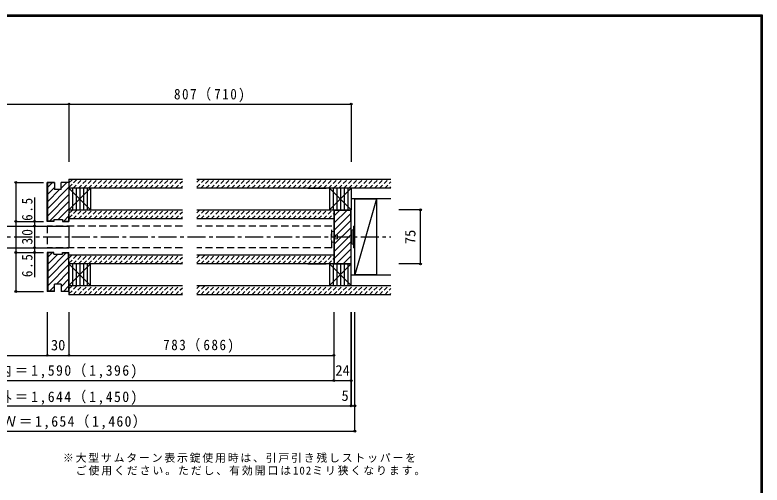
# Model space of a CAD drawing. Units: millimetres at full size, sheet at 1:5. Extents: x -973 to 977, y -718 to 696.
# Drawn here: x -58 to 977, y 45 to 696 of the extents above; entities that cross this region are included whole.
import ezdxf
from ezdxf.enums import TextEntityAlignment as Align

# ---------------------------------------------------------------- set-up
doc = ezdxf.new("R2010")
doc.units = ezdxf.units.MM
doc.header["$LTSCALE"] = 5
doc.header["$PDMODE"] = 32
doc.header["$PDSIZE"] = 2.5
for name, pattern in [('CHAIN1', [8, 5, -1, 1, -1]), ('DASHED1', [1.8, 1.2, -0.6]), ('DASHED2', [3, 2, -1])]:
    doc.linetypes.add(name, pattern=pattern)
doc.layers.add('0-0_補助線', color=7, linetype='Continuous', lineweight=18)
doc.layers.add('0-7_金物', color=7, linetype='Continuous', lineweight=18)
for name, color, linetype in [('0-1_通り芯', 4, 'CHAIN1'), ('0-2_柱', 7, 'Continuous'), ('0-3_仕上げ', 2, 'Continuous'), ('0-4_枠', 3, 'Continuous'), ('0-6_扉', 6, 'Continuous'), ('0-A_文字', 7, 'Continuous'), ('0-B_寸法', 7, 'Continuous'), ('0-C_ハッチ', 4, 'DASHED1'), ('F-1_枠', 6, 'Continuous')]:
    doc.layers.add(name, color=color, linetype=linetype)
doc.styles.add('ＭＳ ゴシック', font='')
doc.styles.get('ＭＳ ゴシック').set_extended_font_data('MS Gothic')

msp = doc.modelspace()

# ---------------------------------------------------------------- linework, layer by layer
at = {"layer": '0-0_補助線'}
for p, q in [((408.672, 397.5), (407.665, 397.5)), ((408.672, 378.5), (408.672, 398.5)), ((410.672, 398.5), (408.672, 398.5)), ((412.672, 403.5), (410.672, 403.5)), ((410.672, 373.5), (410.672, 403.5)), ((412.672, 373.5), (412.672, 403.5)), ((408.672, 379.5), (407.665, 379.5)), ((410.672, 378.5), (408.672, 378.5)), ((412.672, 373.5), (410.672, 373.5))]:
    msp.add_line(p, q, dxfattribs=at)
at = {"layer": '0-1_通り芯'}
msp.add_line((-459.276, 388.5), (462.672, 388.5), dxfattribs=at)
at = {"layer": '0-2_柱'}
for p, q in [((46.653, 456), (16.653, 426)), ((46.653, 426), (16.653, 456)), ((21.653, 456), (21.653, 426)), ((26.653, 456), (26.653, 426)), ((31.653, 456), (31.653, 426)), ((36.653, 456), (36.653, 426)), ((41.653, 456), (41.653, 426)), ((407.672, 456), (377.672, 426)), ((407.672, 426), (377.672, 456)), ((382.672, 456), (382.672, 426)), ((387.672, 456), (387.672, 426)), ((392.672, 456), (392.672, 426)), ((397.672, 456), (397.672, 426)), ((402.672, 456), (402.672, 426)), ((442.672, 441), (412.672, 336)), ((46.653, 321), (16.653, 351)), ((46.653, 351), (16.653, 321)), ((21.653, 351), (21.653, 321)), ((26.653, 351), (26.653, 321)), ((31.653, 351), (31.653, 321)), ((36.653, 351), (36.653, 321)), ((41.653, 351), (41.653, 321)), ((407.672, 321), (377.672, 351)), ((407.672, 351), (377.672, 321)), ((382.672, 351), (382.672, 321)), ((387.672, 351), (387.672, 321)), ((392.672, 351), (392.672, 321)), ((397.672, 351), (397.672, 321)), ((402.672, 351), (402.672, 321))]:
    msp.add_line(p, q, dxfattribs=at)
at = {"layer": '0-2_柱', "color": 3}
for p, q in [((46.653, 456), (46.653, 426)), ((407.672, 456), (407.672, 426)), ((16.653, 426), (46.653, 426)), ((377.672, 426), (407.672, 426)), ((46.653, 321), (46.653, 351)), ((407.672, 321), (407.672, 351)), ((16.653, 321), (46.653, 321)), ((377.672, 321), (407.672, 321))]:
    msp.add_line(p, q, dxfattribs=at)
for points in [[(46.653, 456), (16.653, 456), (16.653, 426)], [(407.672, 456), (377.672, 456), (377.672, 426)], [(46.653, 351), (16.653, 351), (16.653, 321)], [(407.672, 351), (377.672, 351), (377.672, 321)]]:
    msp.add_lwpolyline(points, dxfattribs=at)
at = {"layer": '0-2_柱'}
msp.add_lwpolyline([(412.672, 441), (442.672, 441), (442.672, 336), (412.672, 336)], close=True, dxfattribs=at)
at = {"layer": '0-3_仕上げ'}
for p, q in [((16.653, 468.5), (16.653, 456)), ((16.653, 468.5), (173.663, 468.5)), ((193.663, 468.5), (462.672, 468.5)), ((173.663, 456), (16.653, 456)), ((462.672, 456), (193.663, 456)), ((462.672, 441), (407.672, 441)), ((16.653, 426), (173.663, 426)), ((193.663, 426), (383.672, 426)), ((173.663, 413.5), (16.653, 413.5)), ((383.672, 413.5), (193.663, 413.5)), ((16.653, 363.5), (173.663, 363.5)), ((193.663, 363.5), (383.672, 363.5)), ((173.663, 351), (16.653, 351)), ((383.672, 351), (193.663, 351)), ((407.672, 336), (462.672, 336)), ((16.653, 321), (16.653, 308.5)), ((16.653, 321), (173.663, 321)), ((193.663, 321), (462.672, 321)), ((173.663, 308.5), (16.653, 308.5)), ((462.672, 308.5), (193.663, 308.5))]:
    msp.add_line(p, q, dxfattribs=at)
at = {"layer": '0-4_枠'}
for p, q in [((-13.347, 410), (-13.347, 464)), ((-3.347, 464), (-13.347, 464)), ((-12.847, 410.5), (-12.847, 463.5)), ((-3.347, 463.5), (-12.847, 463.5)), ((-3.347, 464), (-3.347, 454)), ((5.653, 454), (5.653, 464)), ((16.653, 464), (5.653, 464)), ((16.653, 464), (16.653, 410)), ((5.653, 454), (-3.347, 454)), ((383.672, 426), (407.672, 426)), ((383.672, 426), (383.672, 351)), ((384.172, 425.5), (407.172, 425.5)), ((384.172, 425.5), (384.172, 351.5)), ((407.172, 411), (407.172, 425.5)), ((407.672, 351), (407.672, 426)), ((16.153, 420), (16.153, 410.5)), ((16.153, 420), (16.653, 420)), ((-4.347, 410), (-13.347, 410)), ((-4.347, 410.5), (-12.847, 410.5)), ((-4.347, 412.5), (-4.347, 410)), ((7.653, 410.5), (16.153, 410.5)), ((7.653, 410), (16.653, 410)), ((407.172, 411), (407.672, 411)), ((-13.347, 367), (-13.347, 313)), ((-4.347, 367), (-13.347, 367)), ((-12.847, 366.5), (-12.847, 313.5)), ((-4.347, 366.5), (-12.847, 366.5)), ((-4.347, 364.5), (-4.347, 367)), ((7.653, 367), (16.653, 367)), ((7.653, 366.5), (16.153, 366.5)), ((16.153, 357), (16.153, 366.5)), ((16.653, 313), (16.653, 367)), ((407.172, 366), (407.172, 351.5)), ((407.172, 366), (407.672, 366)), ((16.153, 357), (16.653, 357)), ((383.672, 351), (407.672, 351)), ((384.172, 351.5), (407.172, 351.5)), ((5.653, 323), (-3.347, 323)), ((-3.347, 313), (-3.347, 323)), ((5.653, 323), (5.653, 313)), ((-3.347, 313), (-13.347, 313)), ((-3.347, 313.5), (-12.847, 313.5)), ((16.653, 313), (5.653, 313))]:
    msp.add_line(p, q, dxfattribs=at)
for points in [[(-4.347, 412.5), (7.653, 412.5), (7.653, 410)], [(-4.347, 364.5), (7.653, 364.5), (7.653, 367)]]:
    msp.add_lwpolyline(points, dxfattribs=at)
at = {"layer": '0-6_扉'}
for p, q in [((-170.357, 403.5), (16.653, 403.5)), ((16.653, 403.5), (16.653, 373.5)), ((-170.357, 373.5), (16.653, 373.5))]:
    msp.add_line(p, q, dxfattribs=at)
at = {"layer": '0-6_扉', "color": 2, "linetype": 'DASHED2'}
for p, q in [((173.663, 403.5), (-13.347, 403.5)), ((-13.347, 403.5), (-13.347, 373.5)), ((380.672, 403.5), (193.663, 403.5)), ((380.672, 373.5), (380.672, 403.5)), ((173.663, 373.5), (-13.347, 373.5)), ((380.672, 373.5), (193.663, 373.5))]:
    msp.add_line(p, q, dxfattribs=at)
at = {"layer": '0-7_金物'}
for p, q in [((383.672, 396), (380.672, 396)), ((383.672, 391), (388.672, 391)), ((388.672, 386), (383.672, 386)), ((388.672, 391), (388.672, 386))]:
    msp.add_line(p, q, dxfattribs=at)
msp.add_lwpolyline([(380.672, 381), (383.672, 381), (383.672, 396)], dxfattribs=at)
msp.add_arc((408.297, 388.5), 28.625, 164.81071, 195.18929, dxfattribs=at)
at = {"layer": '0-B_寸法', "color": 4}
for p, q in [((-404.366, 572.5), (16.653, 572.5)), ((16.653, 572.5), (407.672, 572.5)), ((16.653, 572.5), (16.653, 492.5)), ((407.672, 572.5), (407.672, 492.5)), ((-56.872, 464), (-56.872, 410)), ((-56.872, 464), (-18.411, 464)), ((347.672, 456), (372.672, 456)), ((-31.231, 443.255), (-31.231, 403.5)), ((347.672, 426), (372.672, 426)), ((503.474, 426), (473.41, 426)), ((503.474, 352), (503.474, 425)), ((-56.872, 410), (-18.411, 410)), ((-56.872, 410), (-56.872, 367)), ((-31.231, 403.5), (-18.411, 403.5)), ((-31.231, 403.5), (-31.231, 373.5)), ((-31.231, 373.5), (-18.411, 373.5)), ((-31.231, 373.5), (-31.231, 332.847)), ((-56.872, 367), (-18.411, 367)), ((-56.872, 367), (-56.872, 313)), ((347.672, 351), (372.672, 351)), ((503.474, 351), (473.41, 351)), ((347.672, 321), (372.672, 321)), ((-56.872, 313), (-18.411, 313)), ((-13.347, 284.5), (-13.347, 224.5)), ((16.653, 284.5), (16.653, 224.5)), ((383.672, 284.5), (383.672, 189.5)), ((407.672, 284.5), (407.672, 154.5)), ((407.672, 154.5), (407.672, 284.5)), ((412.672, 154.5), (412.672, 284.5)), ((-374.366, 224.5), (383.672, 224.5)), ((-404.366, 189.5), (407.672, 189.5)), ((-404.366, 154.5), (407.672, 154.5)), ((407.672, 154.5), (412.672, 154.5)), ((412.672, 119.5), (412.672, 154.5)), ((-409.366, 119.5), (412.672, 119.5))]:
    msp.add_line(p, q, dxfattribs=at)
at = {"layer": '0-B_寸法'}
for p in [(16.653, 572.5), (407.672, 572.5), (-56.872, 464), (503.474, 426), (-56.872, 410), (-31.231, 410), (-31.231, 403.5), (-31.231, 373.5), (-56.872, 367), (-31.231, 367), (503.474, 351), (-56.872, 313), (-13.347, 224.5), (16.653, 224.5), (383.672, 224.5), (383.672, 189.5), (407.672, 189.5), (407.672, 154.5), (412.672, 154.5), (412.672, 119.5)]:
    msp.add_point(p, dxfattribs=at)
at = {"layer": '0-C_ハッチ'}
for p, q in [((16.653, 457.139), (28.013, 468.5)), ((16.653, 463.239), (21.914, 468.5)), ((22.584, 456), (35.085, 468.5)), ((29.656, 456), (42.156, 468.5)), ((36.727, 456), (49.227, 468.5)), ((43.798, 456), (56.298, 468.5)), ((50.869, 456), (63.369, 468.5)), ((57.94, 456), (70.44, 468.5)), ((65.011, 456), (77.511, 468.5)), ((72.082, 456), (84.582, 468.5)), ((79.153, 456), (91.653, 468.5)), ((86.224, 456), (98.724, 468.5)), ((93.295, 456), (105.795, 468.5)), ((100.366, 456), (112.866, 468.5)), ((107.437, 456), (119.937, 468.5)), ((114.508, 456), (127.008, 468.5)), ((121.579, 456), (134.079, 468.5)), ((128.65, 456), (141.151, 468.5)), ((135.722, 456), (148.222, 468.5)), ((142.793, 456), (155.293, 468.5)), ((149.864, 456), (162.364, 468.5)), ((156.935, 456), (169.435, 468.5)), ((193.663, 464.443), (197.719, 468.5)), ((193.663, 457.372), (204.79, 468.5)), ((199.361, 456), (211.861, 468.5)), ((206.432, 456), (218.932, 468.5)), ((213.503, 456), (226.003, 468.5)), ((220.574, 456), (233.074, 468.5)), ((227.645, 456), (240.145, 468.5)), ((234.717, 456), (247.217, 468.5)), ((241.788, 456), (254.288, 468.5)), ((248.859, 456), (261.359, 468.5)), ((255.93, 456), (268.43, 468.5)), ((263.001, 456), (275.501, 468.5)), ((270.072, 456), (282.572, 468.5)), ((277.143, 456), (289.643, 468.5)), ((284.214, 456), (296.714, 468.5)), ((291.285, 456), (303.785, 468.5)), ((298.356, 456), (310.856, 468.5)), ((305.427, 456), (317.927, 468.5)), ((312.498, 456), (324.998, 468.5)), ((319.569, 456), (332.069, 468.5)), ((326.64, 456), (339.14, 468.5)), ((333.711, 456), (346.211, 468.5)), ((340.783, 456), (353.283, 468.5)), ((347.854, 456), (360.354, 468.5)), ((354.925, 456), (367.425, 468.5)), ((361.996, 456), (374.496, 468.5)), ((369.067, 456), (381.567, 468.5)), ((376.138, 456), (388.638, 468.5)), ((383.209, 456), (395.709, 468.5)), ((390.28, 456), (402.78, 468.5)), ((397.351, 456), (409.851, 468.5)), ((404.422, 456), (416.922, 468.5)), ((411.493, 456), (423.993, 468.5)), ((418.564, 456), (431.064, 468.5)), ((425.635, 456), (438.135, 468.5)), ((432.706, 456), (445.206, 468.5)), ((439.777, 456), (452.278, 468.5)), ((446.849, 456), (459.349, 468.5)), ((16.653, 460.057), (16.71, 460)), ((164.006, 456), (173.663, 465.657)), ((171.077, 456), (173.663, 458.586)), ((453.92, 456), (462.672, 464.753)), ((460.991, 456), (462.672, 457.681)), ((16.653, 414.639), (28.013, 426)), ((16.653, 420.739), (20.942, 425.029)), ((22.584, 413.5), (35.085, 426)), ((29.656, 413.5), (42.156, 426)), ((36.727, 413.5), (49.227, 426)), ((43.798, 413.5), (56.298, 426)), ((50.869, 413.5), (63.369, 426)), ((57.94, 413.5), (70.44, 426)), ((65.011, 413.5), (77.511, 426)), ((72.082, 413.5), (84.582, 426)), ((79.153, 413.5), (91.653, 426)), ((86.224, 413.5), (98.724, 426)), ((93.295, 413.5), (105.795, 426)), ((100.366, 413.5), (112.866, 426)), ((107.437, 413.5), (119.937, 426)), ((114.508, 413.5), (127.008, 426)), ((121.579, 413.5), (134.079, 426)), ((128.65, 413.5), (141.151, 426)), ((135.722, 413.5), (148.222, 426)), ((142.793, 413.5), (155.293, 426)), ((149.864, 413.5), (162.364, 426)), ((156.935, 413.5), (169.435, 426)), ((193.663, 414.872), (204.79, 426)), ((193.663, 421.943), (197.719, 426)), ((199.361, 413.5), (211.861, 426)), ((206.432, 413.5), (218.932, 426)), ((213.503, 413.5), (226.003, 426)), ((220.574, 413.5), (233.074, 426)), ((227.645, 413.5), (240.145, 426)), ((234.717, 413.5), (247.217, 426)), ((241.788, 413.5), (254.288, 426)), ((248.859, 413.5), (261.359, 426)), ((255.93, 413.5), (268.43, 426)), ((263.001, 413.5), (275.501, 426)), ((270.072, 413.5), (282.572, 426)), ((277.143, 413.5), (289.643, 426)), ((284.214, 413.5), (296.714, 426)), ((291.285, 413.5), (303.785, 426)), ((298.356, 413.5), (310.856, 426)), ((305.427, 413.5), (317.927, 426)), ((312.498, 413.5), (324.998, 426)), ((319.569, 413.5), (332.069, 426)), ((326.64, 413.5), (339.14, 426)), ((333.711, 413.5), (346.211, 426)), ((340.783, 413.5), (353.283, 426)), ((347.854, 413.5), (360.354, 426)), ((354.925, 413.5), (367.425, 426)), ((361.996, 413.5), (374.496, 426)), ((369.067, 413.5), (381.567, 426)), ((164.006, 413.5), (173.663, 423.157)), ((171.077, 413.5), (173.663, 416.086)), ((376.138, 413.5), (383.672, 421.034)), ((383.209, 413.5), (383.672, 413.963)), ((16.653, 359.211), (20.942, 363.5)), ((16.653, 352.139), (28.013, 363.5)), ((22.584, 351), (35.085, 363.5)), ((29.656, 351), (42.156, 363.5)), ((36.727, 351), (49.227, 363.5)), ((43.798, 351), (56.298, 363.5)), ((50.869, 351), (63.369, 363.5)), ((57.94, 351), (70.44, 363.5)), ((65.011, 351), (77.511, 363.5)), ((72.082, 351), (84.582, 363.5)), ((79.153, 351), (91.653, 363.5)), ((86.224, 351), (98.724, 363.5)), ((93.295, 351), (105.795, 363.5)), ((100.366, 351), (112.866, 363.5)), ((107.437, 351), (119.937, 363.5)), ((114.508, 351), (127.008, 363.5)), ((121.579, 351), (134.079, 363.5)), ((128.65, 351), (141.151, 363.5)), ((135.722, 351), (148.222, 363.5)), ((142.793, 351), (155.293, 363.5)), ((149.864, 351), (162.364, 363.5)), ((156.935, 351), (169.435, 363.5)), ((193.663, 352.372), (204.79, 363.5)), ((193.663, 359.444), (197.719, 363.5)), ((199.361, 351), (211.861, 363.5)), ((206.432, 351), (218.932, 363.5)), ((213.503, 351), (226.003, 363.5)), ((220.574, 351), (233.074, 363.5)), ((227.645, 351), (240.145, 363.5)), ((234.717, 351), (247.217, 363.5)), ((241.788, 351), (254.288, 363.5)), ((248.859, 351), (261.359, 363.5)), ((255.93, 351), (268.43, 363.5)), ((263.001, 351), (275.501, 363.5)), ((270.072, 351), (282.572, 363.5)), ((277.143, 351), (289.643, 363.5)), ((284.214, 351), (296.714, 363.5)), ((291.285, 351), (303.785, 363.5)), ((298.356, 351), (310.856, 363.5)), ((305.427, 351), (317.927, 363.5)), ((312.498, 351), (324.998, 363.5)), ((319.569, 351), (332.069, 363.5)), ((326.64, 351), (339.14, 363.5)), ((333.711, 351), (346.211, 363.5)), ((340.783, 351), (353.283, 363.5)), ((347.854, 351), (360.354, 363.5)), ((354.925, 351), (367.425, 363.5)), ((361.996, 351), (374.496, 363.5)), ((369.067, 351), (381.567, 363.5)), ((164.006, 351), (173.663, 360.657)), ((171.077, 351), (173.663, 353.586)), ((376.138, 351), (383.672, 358.534)), ((383.209, 351), (383.672, 351.463)), ((16.653, 316.71), (20.942, 321)), ((16.653, 309.639), (28.013, 321)), ((22.584, 308.5), (35.085, 321)), ((29.656, 308.5), (42.156, 321)), ((36.727, 308.5), (49.227, 321)), ((43.798, 308.5), (56.298, 321)), ((50.869, 308.5), (63.369, 321)), ((57.94, 308.5), (70.44, 321)), ((65.011, 308.5), (77.511, 321)), ((72.082, 308.5), (84.582, 321)), ((79.153, 308.5), (91.653, 321)), ((86.224, 308.5), (98.724, 321)), ((93.295, 308.5), (105.795, 321)), ((100.366, 308.5), (112.866, 321)), ((107.437, 308.5), (119.937, 321)), ((114.508, 308.5), (127.008, 321)), ((121.579, 308.5), (134.079, 321)), ((128.65, 308.5), (141.151, 321)), ((135.722, 308.5), (148.222, 321)), ((142.793, 308.5), (155.293, 321)), ((149.864, 308.5), (162.364, 321)), ((156.935, 308.5), (169.435, 321)), ((193.663, 309.872), (204.79, 321)), ((193.663, 316.943), (197.719, 321)), ((199.361, 308.5), (211.861, 321)), ((206.432, 308.5), (218.932, 321)), ((213.503, 308.5), (226.003, 321)), ((220.574, 308.5), (233.074, 321)), ((227.645, 308.5), (240.145, 321)), ((234.717, 308.5), (247.217, 321)), ((241.788, 308.5), (254.288, 321)), ((248.859, 308.5), (261.359, 321)), ((255.93, 308.5), (268.43, 321)), ((263.001, 308.5), (275.501, 321)), ((270.072, 308.5), (282.572, 321)), ((277.143, 308.5), (289.643, 321)), ((284.214, 308.5), (296.714, 321)), ((291.285, 308.5), (303.785, 321)), ((298.356, 308.5), (310.856, 321)), ((305.427, 308.5), (317.927, 321)), ((312.498, 308.5), (324.998, 321)), ((319.569, 308.5), (332.069, 321)), ((326.64, 308.5), (339.14, 321)), ((333.711, 308.5), (346.211, 321)), ((340.783, 308.5), (353.283, 321)), ((347.854, 308.5), (360.354, 321)), ((354.925, 308.5), (367.425, 321)), ((361.996, 308.5), (374.496, 321)), ((369.067, 308.5), (381.567, 321)), ((376.138, 308.5), (388.638, 321)), ((383.209, 308.5), (395.709, 321)), ((390.28, 308.5), (402.78, 321)), ((397.351, 308.5), (409.851, 321)), ((404.422, 308.5), (416.922, 321)), ((411.493, 308.5), (423.993, 321)), ((418.564, 308.5), (431.064, 321)), ((425.635, 308.5), (438.135, 321)), ((432.706, 308.5), (445.206, 321)), ((439.777, 308.5), (452.278, 321)), ((446.849, 308.5), (459.349, 321)), ((16.653, 316.943), (16.71, 317)), ((164.006, 308.5), (173.663, 318.157)), ((171.077, 308.5), (173.663, 311.086)), ((453.92, 308.5), (462.672, 317.253)), ((460.991, 308.5), (462.672, 310.182))]:
    msp.add_line(p, q, dxfattribs=at)
at = {"layer": '0-C_ハッチ', "linetype": 'Continuous'}
for p, q in [((-12.847, 457.484), (-6.831, 463.5)), ((-12.847, 427.785), (16.653, 457.285)), ((-12.847, 447.584), (-3.347, 457.084)), ((5.653, 456.185), (13.468, 464)), ((-12.847, 437.685), (3.468, 454)), ((-12.847, 417.886), (16.653, 447.386)), ((-10.334, 410.5), (16.653, 437.486)), ((1.566, 412.5), (16.653, 427.587)), ((384.172, 407.916), (401.757, 425.5)), ((384.172, 417.815), (391.857, 425.5)), ((9.465, 410.5), (16.153, 417.187)), ((384.172, 398.016), (407.172, 421.016)), ((384.172, 388.117), (407.172, 411.117)), ((384.172, 378.217), (407.672, 401.717)), ((384.172, 368.318), (407.672, 391.818)), ((384.172, 358.418), (407.672, 381.918)), ((-12.847, 340.685), (12.968, 366.5)), ((-12.847, 360.484), (-6.831, 366.5)), ((-12.847, 350.584), (1.068, 364.5)), ((387.154, 351.5), (407.672, 372.019)), ((-12.847, 330.785), (16.153, 359.785)), ((397.053, 351.5), (407.172, 361.619)), ((-12.847, 320.886), (16.653, 350.386)), ((406.953, 351.5), (407.172, 351.72)), ((-0.834, 323), (16.653, 340.486)), ((5.653, 319.587), (16.653, 330.587)), ((-10.334, 313.5), (-3.347, 320.486)), ((8.965, 313), (16.653, 320.687))]:
    msp.add_line(p, q, dxfattribs=at)
at = {"layer": 'F-1_枠'}
for p, q in [((-973.347, 695.833), (976.653, 695.833)), ((-973.347, 695), (976.653, 695)), ((-973.347, 694.167), (976.653, 694.167)), ((974.986, 695.833), (974.986, -700.833)), ((975.82, 695.833), (975.82, -700.833)), ((976.653, 695.833), (976.653, -700.833))]:
    msp.add_line(p, q, dxfattribs=at)

# ---------------------------------------------------------------- texts
at = {"layer": '0-A_文字', "char_height": 11, "attachment_point": 7, "style": 'ＭＳ ゴシック'}
for s, insert in [('\\T1.17;※大型サムターン表示錠使用時は、引戸引き残しストッパーを', (8.327, 75.673)), ('\\T1.18;\u3000ご使用ください。ただし、有効開口は102ミリ狭くなります。', (8.327, 58.173))]:
    msp.add_mtext(s, dxfattribs=dict(at, insert=insert))
at = {"layer": '0-B_寸法', "style": 'ＭＳ ゴシック'}
msp.add_text('75', height=14.66, rotation=90, dxfattribs=at).set_placement((500.974, 378.5), align=Align.BOTTOM_LEFT)
for s, p in [('30', (-8.347, 227)), ('24', (385.672, 192)), ('5', (394.152, 157))]:
    msp.add_text(s, height=14.66, dxfattribs=at).set_placement(p, align=Align.BOTTOM_LEFT)
at = {"layer": '0-B_寸法', "char_height": 14.66, "attachment_point": 7, "style": 'ＭＳ ゴシック'}
for s, insert in [('\\T1.24;\\W0.9;807（710)', (162.163, 575)), ('\\T1.24;\\W0.9;783（686)', (147.163, 227.81)), ('\\T1.21;\\W0.95;枠内＝1,590（1,396)', (-104.597, 192.41)), ('\\T1.21;\\W0.95;枠外＝1,644（1,450)', (-104.597, 155.958)), ('\\T1.19;\\W0.95;ＲＯＷ＝1,654（1,460）', (-120.847, 122))]:
    msp.add_mtext(s, dxfattribs=dict(at, insert=insert))
at = {"layer": '0-B_寸法', "char_height": 14.66, "attachment_point": 7, "rotation": 90, "style": 'ＭＳ ゴシック'}
for s, insert in [('\\T1.27;\\W0.9;6.5', (-33.731, 410.755)), ('\\T1.27;\\W0.95;30', (-33.731, 377.875)), ('\\T1.27;\\W0.9;6.5', (-33.731, 332.847))]:
    msp.add_mtext(s, dxfattribs=dict(at, insert=insert))

doc.saveas('drawing.dxf')
